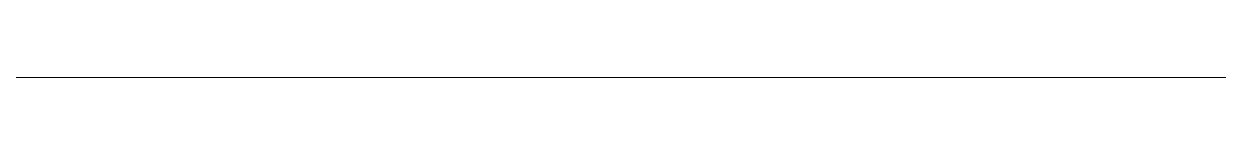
# Model space of a CAD drawing. Header units: inches. Extents: x -7.1 to 19.4, y 0 to 0.
# Drawn here: x 0.381 to 1.693, y 0 to 0 of the extents above; entities that cross this region are included whole.
import ezdxf

# ---------------------------------------------------------------- set-up
doc = ezdxf.new("R2010")
doc.units = ezdxf.units.IN
doc.header["$MEASUREMENT"] = 0

# ---------------------------------------------------------------- blocks, each defined once
blk = doc.blocks.new('A$C5CD4431F')
at = {"color": 0, "linetype": 'Continuous', "lineweight": 0, "extrusion": (1.38778e-16, 0.816497, 0.57735)}
for p, q in [((-2.8674, 33.9618), (3.1458, 30.49)), ((3.1458, 30.49), (-2.8674, 33.9618)), ((2.8674, 30.3293), (-3.1458, 33.801)), ((-3.1458, 33.801), (2.8674, 30.3293)), ((0, 28.1273), (6.9597, 32.1455)), ((6.9597, 32.1455), (0, 28.1273)), ((-0.4733, 28.4006), (2.8674, 30.3293)), ((2.8674, 30.3293), (-0.4733, 28.4006)), ((1.8095, 19.207), (5.707, 21.4571)), ((1.8095, 19.207), (5.707, 21.4571)), ((3.6344, 19.7462), (1.8095, 18.6926)), ((3.6344, 19.7462), (1.8095, 18.6926)), ((15.729, 11.1706), (1.8095, 19.207)), ((1.8095, 18.6926), (1.8095, 19.207)), ((1.8095, 19.207), (15.729, 11.1706)), ((1.8095, 18.6926), (1.8095, 19.207)), ((1.8095, 18.6926), (15.729, 10.6562)), ((15.729, 10.6562), (1.8095, 18.6926)), ((2.0601, 18.548), (1.0579, 17.9694)), ((1.0579, 17.9694), (2.0601, 18.548)), ((1.3363, 17.8086), (2.3385, 18.3872)), ((2.3385, 18.3872), (1.3363, 17.8086)), ((1.0579, 17.9694), (1.0579, 10.2544)), ((1.3363, 17.8086), (1.0579, 17.9694)), ((1.0579, 17.9694), (1.0579, 10.2544)), ((1.3363, 17.8086), (1.0579, 17.9694)), ((1.3363, 10.0969), (1.3363, 17.8086)), ((1.3363, 10.0969), (1.3363, 17.8086)), ((1.0988, 17.0946), (1.5381, 17.3483)), ((1.8551, 17.1892), (1.5797, 17.3483)), ((1.1196, 17.0926), (1.5589, 17.3462)), ((1.1196, 17.0926), (1.5589, 17.3462)), ((1.5589, 17.3462), (1.8343, 17.1872)), ((1.5589, 17.3462), (1.8343, 17.1872)), ((1.8598, 17.1849), (1.5843, 17.3439)), ((1.5843, 17.3439), (1.804, 17.0314)), ((1.5843, 17.3439), (1.804, 17.0314)), ((1.8598, 17.1849), (1.5843, 17.3439)), ((1.5295, 17.3292), (1.7491, 17.0167)), ((1.7491, 17.0167), (1.5295, 17.3292)), ((1.395, 16.9335), (1.8343, 17.1872)), ((1.8343, 17.1872), (1.395, 16.9335)), ((1.8598, 17.1849), (2.0794, 16.8724)), ((2.0794, 16.8724), (1.8598, 17.1849)), ((1.0902, 17.0756), (1.1196, 17.0926)), ((1.1196, 17.0926), (1.0902, 17.0756)), ((1.395, 16.9335), (1.1196, 17.0926)), ((1.395, 16.9335), (1.1196, 17.0926)), ((0.8611, 16.5075), (1.0808, 17.0737)), ((0.8705, 16.5095), (1.0902, 17.0756)), ((1.0902, 17.0756), (0.8705, 16.5095)), ((0.8744, 16.4948), (1.0941, 17.0609)), ((0.8744, 16.4948), (1.0941, 17.0609)), ((1.0941, 17.0609), (1.3695, 16.9019)), ((1.0941, 17.0609), (1.3695, 16.9019)), ((1.804, 17.0314), (2.0794, 16.8724)), ((1.804, 17.0314), (2.0794, 16.8724)), ((1.7491, 17.0167), (1.5295, 16.4506)), ((1.5295, 16.4506), (1.7491, 17.0167)), ((1.804, 16.9975), (1.5843, 16.4313)), ((1.804, 16.9975), (1.5843, 16.4313)), ((2.0794, 16.8385), (1.804, 16.9975)), ((2.0794, 16.8385), (1.804, 16.9975)), ((1.1499, 16.3357), (1.3695, 16.9019)), ((1.3695, 16.9019), (1.1499, 16.3357)), ((2.0794, 16.8385), (1.8598, 16.2723)), ((1.8598, 16.2723), (2.0794, 16.8385)), ((0.991, 16.61), (1.3264, 16.4163)), ((1.3264, 16.4163), (0.991, 16.61)), ((1.0902, 16.197), (0.8705, 16.5095)), ((0.8705, 16.5095), (1.0902, 16.197)), ((1.1499, 16.3357), (0.8744, 16.4948)), ((1.1499, 16.3357), (0.8744, 16.4948)), ((1.0855, 16.1561), (0.8659, 16.4686)), ((0.8744, 16.4608), (1.1499, 16.3018)), ((1.0941, 16.1483), (0.8744, 16.4608)), ((0.8744, 16.4608), (1.1499, 16.3018)), ((1.0941, 16.1483), (0.8744, 16.4608)), ((1.5295, 16.4506), (1.0902, 16.197)), ((1.0902, 16.197), (1.5295, 16.4506)), ((1.5843, 16.4313), (1.8598, 16.2723)), ((1.5843, 16.4313), (1.8598, 16.2723)), ((1.5589, 16.3997), (1.1196, 16.146)), ((1.5589, 16.3997), (1.1196, 16.146)), ((1.8343, 16.2407), (1.5589, 16.3997)), ((1.8343, 16.2407), (1.5589, 16.3997)), ((1.3695, 15.9893), (1.1499, 16.3018)), ((1.1499, 16.3018), (1.3695, 15.9893)), ((1.8343, 16.2407), (1.395, 15.987)), ((1.395, 15.987), (1.8343, 16.2407)), ((1.3695, 15.9893), (1.0941, 16.1483)), ((1.3695, 15.9893), (1.0941, 16.1483)), ((1.3742, 15.985), (1.0988, 16.144)), ((1.1196, 16.146), (1.395, 15.987)), ((1.1196, 16.146), (1.395, 15.987)), ((1.0988, 15.4873), (1.5381, 15.741)), ((1.1196, 15.4853), (1.5589, 15.7389)), ((1.1196, 15.4853), (1.5589, 15.7389)), ((1.5589, 15.7389), (1.8343, 15.5799)), ((1.5589, 15.7389), (1.8343, 15.5799)), ((1.8551, 15.582), (1.5797, 15.741)), ((1.8598, 15.5776), (1.5843, 15.7367)), ((1.8598, 15.5776), (1.5843, 15.7367)), ((1.5843, 15.7367), (1.804, 15.4242)), ((1.5843, 15.7367), (1.804, 15.4242)), ((1.5295, 15.722), (1.7491, 15.4095)), ((1.7491, 15.4095), (1.5295, 15.722)), ((1.395, 15.3263), (1.8343, 15.5799)), ((1.8343, 15.5799), (1.395, 15.3263)), ((1.8598, 15.5776), (2.0794, 15.2651)), ((2.0794, 15.2651), (1.8598, 15.5776)), ((1.0902, 15.4683), (1.1196, 15.4853)), ((1.1196, 15.4853), (1.0902, 15.4683)), ((1.395, 15.3263), (1.1196, 15.4853)), ((1.395, 15.3263), (1.1196, 15.4853)), ((0.8611, 14.9002), (1.0808, 15.4664)), ((0.8705, 14.9022), (1.0902, 15.4683)), ((1.0902, 15.4683), (0.8705, 14.9022)), ((0.8744, 14.8875), (1.0941, 15.4536)), ((0.8744, 14.8875), (1.0941, 15.4536)), ((1.0941, 15.4536), (1.3695, 15.2946)), ((1.0941, 15.4536), (1.3695, 15.2946)), ((1.804, 15.4242), (2.0794, 15.2651)), ((1.804, 15.4242), (2.0794, 15.2651)), ((1.7491, 15.4095), (1.5295, 14.8433)), ((1.5295, 14.8433), (1.7491, 15.4095)), ((1.804, 15.3902), (1.5843, 14.8241)), ((1.804, 15.3902), (1.5843, 14.8241)), ((2.0794, 15.2312), (1.804, 15.3902)), ((2.0794, 15.2312), (1.804, 15.3902)), ((1.1499, 14.7285), (1.3695, 15.2946)), ((1.3695, 15.2946), (1.1499, 14.7285)), ((2.0794, 15.2312), (1.8598, 14.665)), ((1.8598, 14.665), (2.0794, 15.2312)), ((0.991, 15.0027), (1.3264, 14.8091)), ((1.3264, 14.8091), (0.991, 15.0027)), ((1.0902, 14.5897), (0.8705, 14.9022)), ((0.8705, 14.9022), (1.0902, 14.5897)), ((1.1499, 14.7285), (0.8744, 14.8875)), ((1.1499, 14.7285), (0.8744, 14.8875)), ((1.0855, 14.5488), (0.8659, 14.8613)), ((0.8744, 14.8535), (1.1499, 14.6945)), ((0.8744, 14.8535), (1.1499, 14.6945)), ((1.0941, 14.541), (0.8744, 14.8535)), ((1.0941, 14.541), (0.8744, 14.8535)), ((1.5295, 14.8433), (1.0902, 14.5897)), ((1.0902, 14.5897), (1.5295, 14.8433)), ((1.5843, 14.8241), (1.8598, 14.665)), ((1.5843, 14.8241), (1.8598, 14.665)), ((1.5589, 14.7924), (1.1196, 14.5388)), ((1.5589, 14.7924), (1.1196, 14.5388)), ((1.8343, 14.6334), (1.5589, 14.7924)), ((1.8343, 14.6334), (1.5589, 14.7924)), ((1.3695, 14.382), (1.1499, 14.6945)), ((1.1499, 14.6945), (1.3695, 14.382)), ((1.8343, 14.6334), (1.395, 14.3797)), ((1.395, 14.3797), (1.8343, 14.6334)), ((1.3695, 14.382), (1.0941, 14.541)), ((1.3695, 14.382), (1.0941, 14.541)), ((1.3742, 14.3777), (1.0988, 14.5367)), ((1.1196, 14.5388), (1.395, 14.3797)), ((1.1196, 14.5388), (1.395, 14.3797)), ((1.0988, 13.8801), (1.5381, 14.1337)), ((1.8551, 13.9747), (1.5797, 14.1337)), ((1.1196, 13.878), (1.5589, 14.1316)), ((1.1196, 13.878), (1.5589, 14.1316)), ((1.5589, 14.1316), (1.8343, 13.9726)), ((1.5589, 14.1316), (1.8343, 13.9726)), ((1.8598, 13.9703), (1.5843, 14.1294)), ((1.8598, 13.9703), (1.5843, 14.1294)), ((1.5843, 14.1294), (1.804, 13.8169)), ((1.5843, 14.1294), (1.804, 13.8169)), ((1.5295, 14.1147), (1.7491, 13.8022)), ((1.7491, 13.8022), (1.5295, 14.1147)), ((1.395, 13.719), (1.8343, 13.9726)), ((1.8343, 13.9726), (1.395, 13.719)), ((1.8598, 13.9703), (2.0794, 13.6579)), ((2.0794, 13.6579), (1.8598, 13.9703)), ((1.0902, 13.861), (1.1196, 13.878)), ((1.1196, 13.878), (1.0902, 13.861)), ((1.395, 13.719), (1.1196, 13.878)), ((1.395, 13.719), (1.1196, 13.878)), ((0.8611, 13.293), (1.0808, 13.8591)), ((0.8705, 13.2949), (1.0902, 13.861)), ((1.0902, 13.861), (0.8705, 13.2949)), ((0.8744, 13.2802), (1.0941, 13.8463)), ((0.8744, 13.2802), (1.0941, 13.8463)), ((1.0941, 13.8463), (1.3695, 13.6873)), ((1.0941, 13.8463), (1.3695, 13.6873)), ((1.804, 13.8169), (2.0794, 13.6579)), ((1.804, 13.8169), (2.0794, 13.6579)), ((1.7491, 13.8022), (1.5295, 13.236)), ((1.5295, 13.236), (1.7491, 13.8022)), ((1.804, 13.7829), (1.5843, 13.2168)), ((1.804, 13.7829), (1.5843, 13.2168)), ((2.0794, 13.6239), (1.804, 13.7829)), ((2.0794, 13.6239), (1.804, 13.7829)), ((1.1499, 13.1212), (1.3695, 13.6873)), ((1.3695, 13.6873), (1.1499, 13.1212)), ((2.0794, 13.6239), (1.8598, 13.0578)), ((1.8598, 13.0578), (2.0794, 13.6239)), ((1.3264, 13.2018), (0.991, 13.3955)), ((0.991, 13.3955), (1.3264, 13.2018)), ((1.0902, 12.9824), (0.8705, 13.2949)), ((0.8705, 13.2949), (1.0902, 12.9824)), ((1.1499, 13.1212), (0.8744, 13.2802)), ((1.1499, 13.1212), (0.8744, 13.2802)), ((1.0855, 12.9415), (0.8659, 13.254)), ((0.8744, 13.2463), (1.1499, 13.0872)), ((1.0941, 12.9338), (0.8744, 13.2463)), ((0.8744, 13.2463), (1.1499, 13.0872)), ((1.0941, 12.9338), (0.8744, 13.2463)), ((1.5295, 13.236), (1.0902, 12.9824)), ((1.0902, 12.9824), (1.5295, 13.236)), ((1.5843, 13.2168), (1.8598, 13.0578)), ((1.5843, 13.2168), (1.8598, 13.0578)), ((1.5589, 13.1851), (1.1196, 12.9315)), ((1.5589, 13.1851), (1.1196, 12.9315)), ((1.8343, 13.0261), (1.5589, 13.1851)), ((1.8343, 13.0261), (1.5589, 13.1851)), ((1.3695, 12.7747), (1.1499, 13.0872)), ((1.1499, 13.0872), (1.3695, 12.7747)), ((1.0579, 10.2544), (5.9018, 13.0511)), ((5.9018, 13.0511), (1.0579, 10.2544)), ((1.8343, 13.0261), (1.395, 12.7725)), ((1.395, 12.7725), (1.8343, 13.0261)), ((1.3695, 12.7747), (1.0941, 12.9338)), ((1.3695, 12.7747), (1.0941, 12.9338)), ((1.3742, 12.7704), (1.0988, 12.9294)), ((1.1196, 12.9315), (1.395, 12.7725)), ((1.1196, 12.9315), (1.395, 12.7725)), ((1.3397, 10.0957), (3.5508, 11.3723)), ((3.5508, 11.3723), (1.3397, 10.0957)), ((1.0579, 10.2544), (1.3329, 10.0957)), ((1.0579, 10.2544), (1.3329, 10.0957)), ((1.3329, 10.0957), (1.3335, 10.0953)), ((1.3329, 10.0957), (1.3335, 10.0953)), ((1.339, 10.0953), (1.3397, 10.0957)), ((1.3397, 10.0957), (1.339, 10.0953)), ((5.707, 8.5989), (1.8095, 6.3487)), ((5.707, 8.5989), (1.8095, 6.3487)), ((1.8095, 6.8631), (3.6344, 7.9166)), ((1.8095, 6.8631), (3.6344, 7.9166)), ((15.729, -1.1733), (1.8095, 6.8631)), ((1.8095, 6.3487), (1.8095, 6.8631)), ((1.8095, 6.8631), (15.729, -1.1733)), ((1.8095, 6.3487), (1.8095, 6.8631)), ((15.729, -1.6876), (1.8095, 6.3487)), ((1.8095, 6.3487), (15.729, -1.6876)), ((-2.8674, 1.8162), (3.1458, -1.6555)), ((-2.8674, 1.8162), (3.1458, -1.6555)), ((2.8674, -1.8162), (-0.4733, 0.1125)), ((2.8674, -1.8162), (-0.4733, 0.1125)), ((6.9597, 0), (0, -4.0182)), ((6.9597, 0), (0, -4.0182)), ((-0.4733, -3.745), (2.8674, -1.8162)), ((-0.4733, -3.745), (2.8674, -1.8162))]:
    blk.add_line(p, q, dxfattribs=at)
at = {"color": 0, "linetype": 'Continuous', "lineweight": 0}
for centre, radius, start, end in [((1.5589, 17.3123), 0.0416, 60, 120), ((1.1196, 17.0586), 0.0416, 120, 158.794), ((0.8999, 16.4925), 0.0416, 158.794, 215.1039), ((1.1196, 16.18), 0.0416, 215.1039, 240), ((1.5589, 15.705), 0.0416, 60, 120), ((1.1196, 15.4513), 0.0416, 120, 158.794), ((0.8999, 14.8852), 0.0416, 158.794, 215.1039), ((1.1196, 14.5727), 0.0416, 215.1039, 240), ((1.5589, 14.0977), 0.0416, 60, 120), ((1.1196, 13.8441), 0.0416, 120, 158.794), ((0.8999, 13.2779), 0.0416, 158.794, 215.1039), ((1.1196, 12.9654), 0.0416, 215.1039, 240), ((1.3363, 10.0937), 0.00394, 120, 60)]:
    blk.add_arc(centre, radius, start, end, dxfattribs=at)
for centre, major_axis in [((0.9744, 16.9568), (0.1969, 0.341)), ((0.9744, 16.9568), (-0.1969, -0.341)), ((1.3098, 16.7631), (0.1969, 0.341)), ((0.9744, 15.3495), (0.1969, 0.341)), ((0.9744, 15.3495), (-0.1969, -0.341)), ((1.3098, 15.1558), (0.1969, 0.341)), ((0.9744, 13.7422), (0.1969, 0.341)), ((0.9744, 13.7422), (-0.1969, -0.341)), ((1.3098, 13.5485), (0.1969, 0.341))]:
    blk.add_ellipse(centre, major_axis=major_axis, ratio=0.57735, dxfattribs=at)
for centre, major_axis, ratio, start_param, end_param in [((1.5589, 17.3123), (0.0208, -0.036), 0.57735, 2.356194, 3.926991), ((1.5589, 17.3123), (-0.0208, 0.036), 0.57735, 5.497787, 7.068583), ((1.5589, 17.3123), (0.034, 0.0239), 0.788675, 0.350879, 1.921676), ((1.5589, 17.3123), (-0.034, -0.0239), 0.788675, 3.492472, 5.063268), ((1.5589, 17.3123), (-0.0208, -0.036), 0.57735, 2.879793, 3.926991), ((1.5589, 17.3123), (0.0208, 0.036), 0.57735, 6.021386, 7.068583), ((0.9744, 16.9568), (-0.1969, -0.341), 0.57735, 0.813713, 4.430022), ((1.8343, 17.1532), (0.0208, 0.036), 0.57735, 6.021386, 7.068583), ((1.8343, 17.1532), (0.0208, 0.036), 0.57735, 6.021386, 7.068583), ((1.3098, 16.7631), (0.1969, 0.341), 0.57735, 3.926991, 7.068583), ((1.3098, 16.7631), (-0.1969, -0.341), 0.57735, 0.813713, 3.926991), ((0.9744, 16.9568), (-0.1969, -0.341), 0.57735, 4.430022, 7.068583), ((1.1196, 17.0586), (0.0208, -0.036), 0.57735, 2.356194, 3.926991), ((1.1196, 17.0586), (0.0208, -0.036), 0.57735, 2.356194, 3.926991), ((1.1196, 17.0586), (-0.0208, -0.036), 0.57735, 3.926991, 4.974188), ((1.1196, 17.0586), (0.0208, 0.036), 0.57735, 0.785398, 1.832596), ((1.3098, 16.7631), (0.1969, 0.341), 0.57735, 0.785398, 3.926991), ((1.1196, 17.0586), (-0.0388, 0.015), 0.211325, 5.651271, 7.222067), ((1.1196, 17.0586), (0.0388, -0.015), 0.211325, 2.509678, 4.080475), ((1.3098, 16.7631), (0.1969, 0.341), 0.57735, 0.785398, 1.288429), ((1.7785, 16.9998), (-0.034, -0.0239), 0.788675, 3.492472, 5.063268), ((1.7785, 16.9998), (0.034, 0.0239), 0.788675, 0.350879, 1.921676), ((1.7785, 16.9998), (0.0208, 0.036), 0.57735, 4.974188, 6.021386), ((1.7785, 16.9998), (0.0208, 0.036), 0.57735, 5.688957, 6.021386), ((1.7785, 16.9998), (-0.0208, -0.036), 0.57735, 1.832596, 2.547364), ((1.7785, 16.9998), (0.0388, -0.015), 0.211325, 0.938882, 2.509678), ((1.7785, 16.9998), (-0.0388, 0.015), 0.211325, 4.080475, 5.651271), ((1.3098, 16.7631), (0.1969, 0.341), 0.57735, 1.288429, 3.926991), ((1.395, 16.8996), (0.0208, 0.036), 0.57735, 0.785398, 1.832596), ((1.395, 16.8996), (0.0208, 0.036), 0.57735, 0.785398, 1.832596), ((0.8999, 16.4925), (0.0388, -0.015), 0.211325, 2.509678, 4.080475), ((0.8999, 16.4925), (-0.0388, 0.015), 0.211325, 5.651271, 7.222067), ((0.8999, 16.4925), (-0.034, -0.0239), 0.788675, 5.063268, 6.634065), ((0.8999, 16.4925), (0.034, 0.0239), 0.788675, 1.921676, 3.492472), ((0.8999, 16.4925), (-0.0208, -0.036), 0.57735, 4.974188, 6.021386), ((0.8999, 16.4925), (0.0208, 0.036), 0.57735, 1.832596, 2.879793), ((1.5589, 16.4336), (0.0208, -0.036), 0.57735, 3.926991, 5.497787), ((1.5589, 16.4336), (-0.0388, 0.015), 0.211325, 4.080475, 5.651271), ((1.5589, 16.4336), (0.0388, -0.015), 0.211325, 0.938882, 2.509678), ((1.5589, 16.4336), (-0.0208, 0.036), 0.57735, 0.785398, 2.356194), ((1.5589, 16.4336), (0.0208, 0.036), 0.57735, 3.926991, 4.974188), ((1.5589, 16.4336), (-0.0208, -0.036), 0.57735, 0.785398, 1.832596), ((1.1753, 16.3335), (0.0208, 0.036), 0.57735, 1.832596, 2.879793), ((1.1753, 16.3335), (0.0208, 0.036), 0.57735, 1.832596, 2.879793), ((1.8343, 16.2746), (-0.0208, -0.036), 0.57735, 0.785398, 1.832596), ((1.8343, 16.2746), (-0.0208, -0.036), 0.57735, 0.785398, 1.832596), ((1.1196, 16.18), (-0.034, -0.0239), 0.788675, 5.063268, 6.634065), ((1.1196, 16.18), (0.034, 0.0239), 0.788675, 1.921676, 3.492472), ((1.1196, 16.18), (0.0208, -0.036), 0.57735, 3.926991, 5.497787), ((1.1196, 16.18), (-0.0208, 0.036), 0.57735, 0.785398, 2.356194), ((1.1196, 16.18), (0.0208, 0.036), 0.57735, 2.879793, 3.926991), ((1.1196, 16.18), (-0.0208, -0.036), 0.57735, 6.021386, 7.068583), ((1.395, 16.021), (-0.0208, -0.036), 0.57735, 6.021386, 7.068583), ((1.395, 16.021), (-0.0208, -0.036), 0.57735, 6.021386, 7.068583), ((1.5589, 15.705), (0.0208, -0.036), 0.57735, 2.356194, 3.926991), ((0.9744, 15.3495), (-0.1969, -0.341), 0.57735, 0.813713, 4.430022), ((1.5589, 15.705), (0.0208, -0.036), 0.57735, 2.356194, 3.926991), ((1.5589, 15.705), (-0.034, -0.0239), 0.788675, 3.492472, 5.063268), ((1.5589, 15.705), (0.034, 0.0239), 0.788675, 0.350879, 1.921676), ((1.5589, 15.705), (-0.0208, -0.036), 0.57735, 2.879793, 3.926991), ((1.5589, 15.705), (0.0208, 0.036), 0.57735, 6.021386, 7.068583), ((1.8343, 15.546), (0.0208, 0.036), 0.57735, 6.021386, 7.068583), ((1.8343, 15.546), (0.0208, 0.036), 0.57735, 6.021386, 7.068583), ((1.3098, 15.1558), (0.1969, 0.341), 0.57735, 3.926991, 7.068583), ((1.3098, 15.1558), (-0.1969, -0.341), 0.57735, 0.813713, 3.926991), ((0.9744, 15.3495), (0.1969, 0.341), 0.57735, 1.288429, 3.926991), ((1.1196, 15.4513), (0.0208, -0.036), 0.57735, 2.356194, 3.926991), ((1.1196, 15.4513), (0.0208, -0.036), 0.57735, 2.356194, 3.926991), ((1.1196, 15.4513), (-0.0208, -0.036), 0.57735, 3.926991, 4.974188), ((1.1196, 15.4513), (0.0208, 0.036), 0.57735, 0.785398, 1.832596), ((1.3098, 15.1558), (0.1969, 0.341), 0.57735, 0.785398, 3.926991), ((1.3098, 15.1558), (0.1969, 0.341), 0.57735, 0.785398, 1.288429), ((1.1196, 15.4513), (0.0388, -0.015), 0.211325, 2.509678, 4.080475), ((1.1196, 15.4513), (-0.0388, 0.015), 0.211325, 5.651271, 7.222067), ((1.7785, 15.3925), (-0.034, -0.0239), 0.788675, 3.492472, 5.063268), ((1.7785, 15.3925), (0.034, 0.0239), 0.788675, 0.350879, 1.921676), ((1.7785, 15.3925), (0.0208, 0.036), 0.57735, 4.974188, 6.021386), ((1.7785, 15.3925), (0.0208, 0.036), 0.57735, 5.688957, 6.021386), ((1.7785, 15.3925), (0.0388, -0.015), 0.211325, 0.938882, 2.509678), ((1.7785, 15.3925), (-0.0388, 0.015), 0.211325, 4.080475, 5.651271), ((1.7785, 15.3925), (-0.0208, -0.036), 0.57735, 1.832596, 2.547364), ((1.3098, 15.1558), (0.1969, 0.341), 0.57735, 1.288429, 3.926991), ((1.395, 15.2923), (0.0208, 0.036), 0.57735, 0.785398, 1.832596), ((1.395, 15.2923), (0.0208, 0.036), 0.57735, 0.785398, 1.832596), ((0.8999, 14.8852), (-0.0388, 0.015), 0.211325, 5.651271, 7.222067), ((0.8999, 14.8852), (0.0388, -0.015), 0.211325, 2.509678, 4.080475), ((0.8999, 14.8852), (-0.034, -0.0239), 0.788675, 5.063268, 6.634065), ((0.8999, 14.8852), (0.034, 0.0239), 0.788675, 1.921676, 3.492472), ((0.8999, 14.8852), (-0.0208, -0.036), 0.57735, 4.974188, 6.021386), ((0.8999, 14.8852), (0.0208, 0.036), 0.57735, 1.832596, 2.879793), ((1.5589, 14.8263), (-0.0388, 0.015), 0.211325, 4.080475, 5.651271), ((1.5589, 14.8263), (0.0388, -0.015), 0.211325, 0.938882, 2.509678), ((1.5589, 14.8263), (-0.0208, 0.036), 0.57735, 0.785398, 2.356194), ((1.5589, 14.8263), (0.0208, -0.036), 0.57735, 3.926991, 5.497787), ((1.5589, 14.8263), (0.0208, 0.036), 0.57735, 3.926991, 4.974188), ((1.5589, 14.8263), (-0.0208, -0.036), 0.57735, 0.785398, 1.832596), ((1.1753, 14.7262), (0.0208, 0.036), 0.57735, 1.832596, 2.879793), ((1.1753, 14.7262), (0.0208, 0.036), 0.57735, 1.832596, 2.879793), ((1.8343, 14.6673), (-0.0208, -0.036), 0.57735, 0.785398, 1.832596), ((1.8343, 14.6673), (-0.0208, -0.036), 0.57735, 0.785398, 1.832596), ((1.1196, 14.5727), (-0.034, -0.0239), 0.788675, 5.063268, 6.634065), ((1.1196, 14.5727), (0.034, 0.0239), 0.788675, 1.921676, 3.492472), ((1.1196, 14.5727), (-0.0208, 0.036), 0.57735, 0.785398, 2.356194), ((1.1196, 14.5727), (0.0208, -0.036), 0.57735, 3.926991, 5.497787), ((1.1196, 14.5727), (0.0208, 0.036), 0.57735, 2.879793, 3.926991), ((1.1196, 14.5727), (-0.0208, -0.036), 0.57735, 6.021386, 7.068583), ((1.395, 14.4137), (-0.0208, -0.036), 0.57735, 6.021386, 7.068583), ((1.395, 14.4137), (-0.0208, -0.036), 0.57735, 6.021386, 7.068583), ((1.5589, 14.0977), (0.0208, -0.036), 0.57735, 2.356194, 3.926991), ((1.5589, 14.0977), (-0.0208, 0.036), 0.57735, 5.497787, 7.068583), ((1.5589, 14.0977), (-0.034, -0.0239), 0.788675, 3.492472, 5.063268), ((1.5589, 14.0977), (0.034, 0.0239), 0.788675, 0.350879, 1.921676), ((1.5589, 14.0977), (-0.0208, -0.036), 0.57735, 2.879793, 3.926991), ((1.5589, 14.0977), (0.0208, 0.036), 0.57735, 6.021386, 7.068583), ((0.9744, 13.7422), (-0.1969, -0.341), 0.57735, 0.813713, 4.430022), ((1.8343, 13.9387), (0.0208, 0.036), 0.57735, 6.021386, 7.068583), ((1.8343, 13.9387), (0.0208, 0.036), 0.57735, 6.021386, 7.068583), ((1.3098, 13.5485), (0.1969, 0.341), 0.57735, 3.926991, 7.068583), ((1.3098, 13.5485), (-0.1969, -0.341), 0.57735, 0.813713, 3.926991), ((0.9744, 13.7422), (0.1969, 0.341), 0.57735, 1.288429, 3.926991), ((1.1196, 13.8441), (0.0208, -0.036), 0.57735, 2.356194, 3.926991), ((1.1196, 13.8441), (0.0208, -0.036), 0.57735, 2.356194, 3.926991), ((1.3098, 13.5485), (0.1969, 0.341), 0.57735, 0.785398, 3.926991), ((1.1196, 13.8441), (-0.0208, -0.036), 0.57735, 3.926991, 4.974188), ((1.1196, 13.8441), (0.0208, 0.036), 0.57735, 0.785398, 1.832596), ((1.3098, 13.5485), (0.1969, 0.341), 0.57735, 0.785398, 1.288429), ((1.1196, 13.8441), (0.0388, -0.015), 0.211325, 2.509678, 4.080475), ((1.1196, 13.8441), (-0.0388, 0.015), 0.211325, 5.651271, 7.222067), ((1.7785, 13.7852), (-0.034, -0.0239), 0.788675, 3.492472, 5.063268), ((1.7785, 13.7852), (0.034, 0.0239), 0.788675, 0.350879, 1.921676), ((1.7785, 13.7852), (0.0208, 0.036), 0.57735, 4.974188, 6.021386), ((1.7785, 13.7852), (0.0208, 0.036), 0.57735, 5.688957, 6.021386), ((1.7785, 13.7852), (-0.0208, -0.036), 0.57735, 1.832596, 2.547364), ((1.7785, 13.7852), (0.0388, -0.015), 0.211325, 0.938882, 2.509678), ((1.7785, 13.7852), (-0.0388, 0.015), 0.211325, 4.080475, 5.651271), ((1.3098, 13.5485), (0.1969, 0.341), 0.57735, 1.288429, 3.926991), ((1.395, 13.685), (0.0208, 0.036), 0.57735, 0.785398, 1.832596), ((1.395, 13.685), (0.0208, 0.036), 0.57735, 0.785398, 1.832596), ((0.8999, 13.2779), (-0.0388, 0.015), 0.211325, 5.651271, 7.222067), ((0.8999, 13.2779), (0.0388, -0.015), 0.211325, 2.509678, 4.080475), ((0.8999, 13.2779), (-0.034, -0.0239), 0.788675, 5.063268, 6.634065), ((0.8999, 13.2779), (0.034, 0.0239), 0.788675, 1.921676, 3.492472), ((0.8999, 13.2779), (-0.0208, -0.036), 0.57735, 4.974188, 6.021386), ((0.8999, 13.2779), (0.0208, 0.036), 0.57735, 1.832596, 2.879793), ((1.5589, 13.2191), (-0.0388, 0.015), 0.211325, 4.080475, 5.651271), ((1.5589, 13.2191), (0.0388, -0.015), 0.211325, 0.938882, 2.509678), ((1.5589, 13.2191), (-0.0208, 0.036), 0.57735, 0.785398, 2.356194), ((1.5589, 13.2191), (0.0208, -0.036), 0.57735, 3.926991, 5.497787), ((1.5589, 13.2191), (0.0208, 0.036), 0.57735, 3.926991, 4.974188), ((1.5589, 13.2191), (-0.0208, -0.036), 0.57735, 0.785398, 1.832596), ((1.1753, 13.1189), (0.0208, 0.036), 0.57735, 1.832596, 2.879793), ((1.1753, 13.1189), (0.0208, 0.036), 0.57735, 1.832596, 2.879793), ((1.8343, 13.06), (-0.0208, -0.036), 0.57735, 0.785398, 1.832596), ((1.8343, 13.06), (-0.0208, -0.036), 0.57735, 0.785398, 1.832596), ((1.1196, 12.9654), (0.034, 0.0239), 0.788675, 1.921676, 3.492472), ((1.1196, 12.9654), (-0.034, -0.0239), 0.788675, 5.063268, 6.634065), ((1.1196, 12.9654), (0.0208, -0.036), 0.57735, 3.926991, 5.497787), ((1.1196, 12.9654), (-0.0208, 0.036), 0.57735, 0.785398, 2.356194), ((1.1196, 12.9654), (0.0208, 0.036), 0.57735, 2.879793, 3.926991), ((1.1196, 12.9654), (-0.0208, -0.036), 0.57735, 6.021386, 7.068583), ((1.395, 12.8064), (-0.0208, -0.036), 0.57735, 6.021386, 7.068583), ((1.395, 12.8064), (-0.0208, -0.036), 0.57735, 6.021386, 7.068583), ((1.3363, 10.0937), (-0.00197, 0.00341), 0.57735, 0, 0.785398), ((1.3363, 10.0937), (0.00197, -0.00341), 0.57735, 3.141593, 3.926991), ((1.3363, 10.0937), (0.00394, 0), 0.57735, 0.785398, 2.356194), ((1.3363, 10.0937), (0.00394, 0), 0.57735, 1.783828, 2.356194), ((1.3363, 10.0937), (-0.00197, 0.00341), 0.57735, 5.497787, 6.283185), ((1.3363, 10.0937), (0.00197, -0.00341), 0.57735, 2.356194, 3.141593), ((1.3363, 10.0937), (0.00394, 0), 0.57735, 0.785398, 1.783828), ((1.3363, 10.0937), (-0.00049, 0.00391), 0.172627, 0.944498, 2.515294), ((1.3363, 10.0937), (-0.00197, -0.00341), 0.57735, 3.141592, 3.926991), ((1.3363, 10.0937), (-0.00197, -0.00341), 0.57735, 3.141593, 3.926991), ((1.3363, 10.0937), (-0.00197, 0.00341), 0.57735, 3.141593, 5.497787), ((1.3363, 10.0937), (0.00197, -0.00341), 0.57735, 0, 2.356194), ((1.3363, 10.0937), (-0.00197, -0.00341), 0.57735, 2.356194, 3.141592), ((1.3363, 10.0937), (-0.00197, -0.00341), 0.57735, 2.356194, 3.141593), ((1.3363, 10.0937), (-0.00197, 0.00341), 0.57735, 2.356194, 3.141593), ((1.3363, 10.0937), (0.00197, -0.00341), 0.57735, 5.497787, 6.283185)]:
    blk.add_ellipse(centre, major_axis=major_axis, ratio=ratio, start_param=start_param, end_param=end_param, dxfattribs=at)

msp = doc.modelspace()

# ---------------------------------------------------------------- block references
at = {"extrusion": (0, -1, 0)}
msp.add_blockref('A$C5CD4431F', (-0.1901, 61.7431), dxfattribs=at)

doc.saveas('drawing.dxf')
